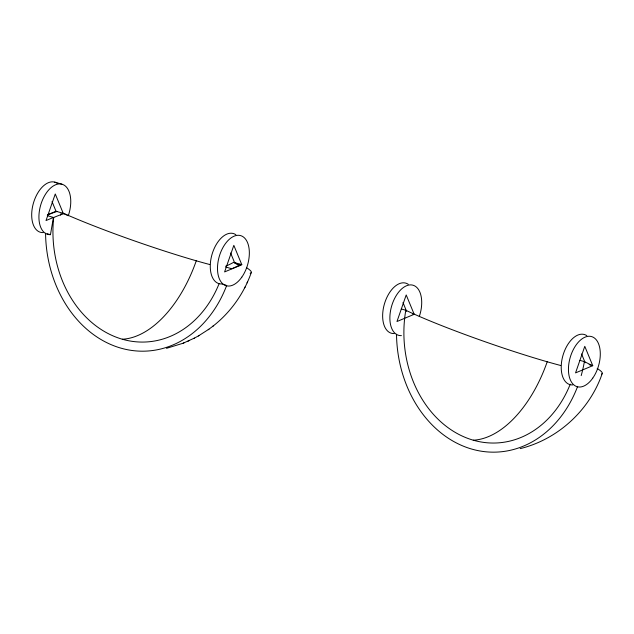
<?xml version="1.0" encoding="UTF-8"?>
<svg xmlns="http://www.w3.org/2000/svg" width="634" height="634" viewBox="0 0 634 634"><rect width="100%" height="100%" fill="white"/><g stroke="black" fill="none" stroke-linecap="round" stroke-linejoin="round"><path stroke-width="0.95" d="M50.458 234.659L53.438 217.438L46.02 220.553L55.269 193.98L63.241 213.333L68.274 215.758A26.065 14.764 -73.9 0 0 62.061 184.24A26.065 14.764 -73.9 0 0 40.029 207.603A26.065 14.764 -73.9 0 0 50.458 234.659L47.193 233.716M602.276 373.386C589.786 410.127 557.896 439.394 520.189 448.634M251.333 272.414C243.924 293.653 230.348 312.713 212.548 326.494M244.708 287.781L245.104 286.98M247.07 282.875L247.474 282.059M198.371 335.957L208.927 329.189M208.237 329.712L213.27 325.939M166.504 348.328L183.155 343.216L194.44 338.081M193.679 338.501L199.171 335.513M47.859 214.672L56.014 211.249L64.216 213.61A108.184 8.567 19.2 0 0 209.743 264.521M241.808 264.711L224.594 271.923L233.835 245.358L241.808 264.711L233.605 262.349A107.875 36.843 1.6 0 1 225.767 266.153M414.192 314.305L396.971 321.517L406.212 294.953L414.192 314.305L412.385 313.782M592.758 365.683L575.545 372.895L584.786 346.33L592.758 365.683L589.144 364.637M183.155 343.216L183.971 342.875M188.005 341.171L188.877 340.807M54.714 182.124L61.934 184.201M401.274 308.956L405.792 310.256A108.184 8.567 19.2 0 0 560.694 365.493M579.848 360.334L584.366 361.634A117.306 9.288 19.2 0 1 592.283 365.644M47.32 215.679L53.692 217.517A107.875 36.843 1.6 0 1 64.216 213.61M225.656 266.993L231.767 268.753A117.021 39.966 1.6 0 0 240.912 264.449M225.894 285.134L221.805 283.953A26.065 14.764 -73.9 0 1 211.978 254.567A26.065 14.764 -73.9 0 1 235.896 234.723M581.544 353.923L585.174 362.719M402.978 302.545L406.6 311.342M230.602 252.95L234.588 262.627L239.62 265.06A26.065 14.764 -73.9 0 0 239.929 264.132M52.028 201.58L56.014 211.249M47.661 214.91A117.021 39.966 1.6 0 1 56.909 211.51M43.239 232.583A26.065 14.764 -73.9 0 1 33.404 203.189A26.065 14.764 -73.9 0 1 57.322 183.345M61.126 213.468A26.065 14.764 -73.9 0 1 60.547 215.069M226.71 285.363A117.306 94.91 87.2 0 1 120.793 348.106A117.306 94.91 87.2 0 1 45.561 233.249M219.198 283.438A108.184 87.524 87.2 0 1 115.206 336.789A108.184 87.524 87.2 0 1 53.692 217.517M233.605 262.349A108.184 8.567 19.2 0 1 239.351 265.765M196.271 260.796A108.184 61.284 -73.9 0 1 122.33 339.23M246.428 267.619A117.306 9.288 19.2 0 1 250.176 273.246M401.409 335.632A26.065 14.764 -73.9 0 1 390.964 308.647A26.065 14.764 -73.9 0 1 412.924 285.189A26.065 14.764 -73.9 0 1 419.296 316.524M394.182 333.547A26.065 14.764 -73.9 0 1 384.355 304.161A26.065 14.764 -73.9 0 1 408.272 284.317M572.756 384.925A26.065 14.764 -73.9 0 1 562.929 355.539A26.065 14.764 -73.9 0 1 586.846 335.687M577.645 386.368A117.306 94.91 87.2 0 1 471.744 449.078A117.306 94.91 87.2 0 1 396.512 334.253M584.366 361.634A117.306 94.91 87.2 0 1 581.188 375.621M597.188 368.473A117.306 9.288 19.2 0 1 601.492 374.1M570.243 384.172A108.184 87.524 87.2 0 1 463.026 436.43A108.184 87.524 87.2 0 1 405.792 310.256M547.213 361.76A108.184 61.284 -73.9 0 1 473.281 440.202M241.792 277.177A26.065 14.764 -73.9 0 0 240.952 235.713A26.065 14.764 -73.9 0 0 217.502 269.101A26.065 14.764 -73.9 0 0 241.792 277.177M592.742 378.149A26.065 14.764 -73.9 0 0 591.894 336.686A26.065 14.764 -73.9 0 0 568.452 370.074A26.065 14.764 -73.9 0 0 592.742 378.149"/></g></svg>
